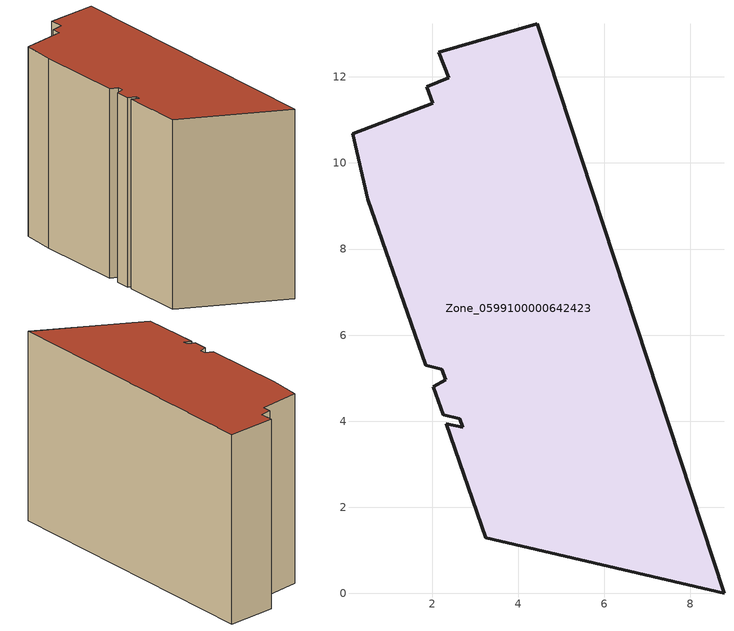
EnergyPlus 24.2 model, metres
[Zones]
Zone_0599100000642423
 floor ground (C_G): 2.38,11.98 2.16,12.56 4.44,13.24 8.78,0 3.25,1.3 2.33,3.94 2.71,3.86 2.64,4.05 2.26,4.14 2.03,4.8 2.32,4.96 2.23,5.21 1.85,5.3 0.51,9.15 0.15,10.67 2.02,11.38 1.88,11.77 z0
 wall outside (C_F): 8.78,0 4.44,13.24 2.16,12.56 2.38,11.98 1.88,11.77 2.02,11.38 0.15,10.67 0.51,9.15 1.85,5.3 2.23,5.21 2.32,4.96 2.03,4.8 2.26,4.14 2.64,4.05 2.71,3.86 2.33,3.94 3.25,1.3 8.78,0 z0:9.76
 roof outside (C_R): 2.16,12.56 2.38,11.98 1.88,11.77 2.02,11.38 0.15,10.67 0.51,9.15 1.85,5.3 2.23,5.21 2.32,4.96 2.03,4.8 2.26,4.14 2.64,4.05 2.71,3.86 2.33,3.94 3.25,1.3 8.78,0 4.44,13.24 z9.76
[BUILDING]
Pand.0599100000642423: North Axis=0; Terrain=City; Loads Convergence Tolerance Value=0.04; Temperature Convergence Tolerance Value=0.4; Solar Distribution=FullExterior; Maximum Number of Warmup Days=25; Minimum Number of Warmup Days=1
[Site:Location]
Rotterdam.The.Hague.AP_ZH_NLD Design_Conditions: Latitude=51.96; Longitude=4.45; Time Zone=1; Elevation=-4.5
[SITE:GROUNDTEMPERATURE:BUILDINGSURFACE]
18, 18, 18, 18, 18, 18, 18, 18, 18, 18, 18, 18
[MATERIAL] Thermal Absorptance=0.9; Solar Absorptance=0.7; Visible Absorptance=0.7
Name | Roughness | Thickness | Conductivity | Density | Specific Heat
G.TI.1946 | MediumSmooth | 0.15 | 1 | 540 | 1210
F.TI.1946 | Rough | 0.3 | 0.857143 | 1920 | 840
R.TI.1946 | MediumRough | 0.2 | 0.1 | 1500 | 1000
[CONSTRUCTION]
C_G: G.TI.1946
C_F: F.TI.1946
C_R: R.TI.1946
[ZONE]
Zone_0599100000642423: Type=1; Multiplier=1; Ceiling Height=Autocalculate; Volume=Autocalculate; Floor Area=autocalculate; Part of Total Floor Area=Yes
[ZONEINFILTRATION:DESIGNFLOWRATE]
Infil_Zone_0599100000642423: Zone or ZoneList or Space or SpaceList=Zone_0599100000642423; Schedule=AlwaysOn; Design Flow Rate Calculation Method=Flow/Area; Flow Rate per Floor Area=0.003; Constant Term Coefficient=1; Temperature Term Coefficient=0; Velocity Term Coefficient=0; Velocity Squared Term Coefficient=0
[HVACTEMPLATE:ZONE:IDEALLOADSAIRSYSTEM]
Zone_0599100000642423: Maximum Heating Supply Air Temperature=50; Minimum Cooling Supply Air Temperature=13; Maximum Heating Supply Air Humidity Ratio=0.0156; Minimum Cooling Supply Air Humidity Ratio=0.0077; Heating Limit=NoLimit; Cooling Limit=NoLimit; Dehumidification Control Type=ConstantSensibleHeatRatio; Cooling Sensible Heat Ratio=0.7; Dehumidification Setpoint=60; Humidification Control Type=None; Humidification Setpoint=30; Outdoor Air Method=None; Outdoor Air Flow Rate per Person=0.00944; Outdoor Air Flow Rate per Zone Floor Area=0; Outdoor Air Flow Rate per Zone=0; Demand Controlled Ventilation Type=None; Outdoor Air Economizer Type=NoEconomizer; Heat Recovery Type=None; Sensible Heat Recovery Effectiveness=0.7; Latent Heat Recovery Effectiveness=0.65
[ZONECONTROL:THERMOSTAT]
ThermostatControl_Zone_0599100000642423: Zone or ZoneList=Zone_0599100000642423; Control Type Schedule=DualSetpointControlType; Control 1=Thermostat_Zone_0599100000642423; Temperature Difference Between Cutout And Setpoint=0
[THERMOSTATSETPOINT:DUALSETPOINT]
Thermostat_Zone_0599100000642423: Heating Setpoint Temperature Schedule=HeatingSetpoint_Zone_0599100000642423; Cooling Setpoint Temperature Schedule=CoolingSetpoint_Zone_0599100000642423
[SCHEDULE:COMPACT]
HeatingSetpoint_Zone_0599100000642423: Through: 12/31, For: AllDays, Until: 24:00, 21
CoolingSetpoint_Zone_0599100000642423: Through: 12/31, For: AllDays, Until: 24:00, 24
DualSetpointControlType: Through: 12/31, For: AllDays, Until: 24:00, 4
AlwaysOn: Through: 12/31, For: AllDays, Until: 24:00, 1
